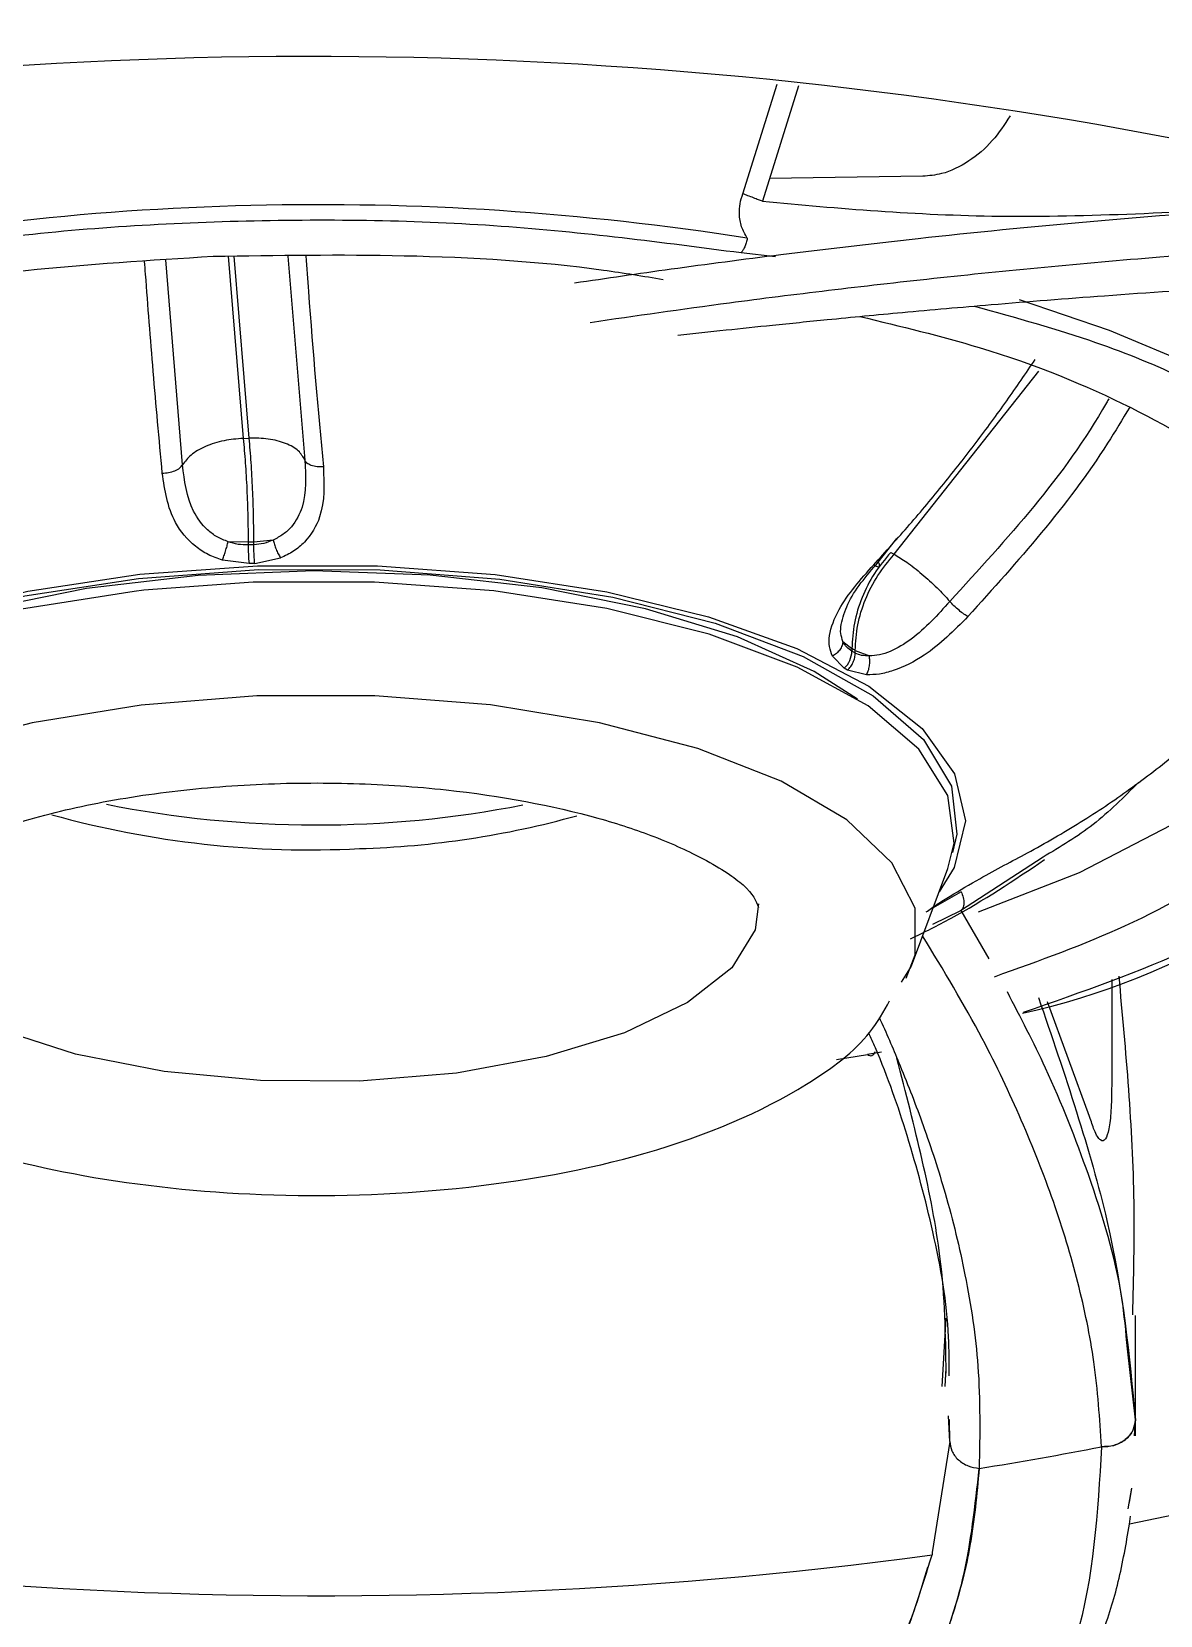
# Model space of a CAD drawing. Extents: x 956 to 1028, y 499 to 635.
# Drawn here: x 975.225 to 975.93, y 578.008 to 578.997 of the extents above; entities that cross this region are included whole.
import ezdxf

# ---------------------------------------------------------------- set-up
doc = ezdxf.new("R2010")
doc.units = 0
doc.header["$MEASUREMENT"] = 0
doc.layers.add('1', color=4, linetype='Continuous')

# ---------------------------------------------------------------- blocks, each defined once
blk = doc.blocks.new('2026 SX')
at = {"layer": '1', "color": 3}
for p, q in [((19.77258, 66.66874), (19.79412, 66.73728)), ((19.80733, 66.73617), (19.7848, 66.664)), ((19.88518, 66.67966), (19.78927, 66.67835)), ((19.42244, 66.49941), (19.41187, 66.62747)), ((19.45097, 66.62974), (19.46037, 66.5159)), ((19.4641, 66.51605), (19.45471, 66.62975)), ((19.48825, 66.62984), (19.49877, 66.50238)), ((19.77155, 66.63196), (19.79304, 66.62956)), ((19.8672, 66.4435), (19.95757, 66.5579)), ((19.46037, 66.5159), (19.4641, 66.51605)), ((19.46339, 66.45099), (19.45091, 66.45131)), ((19.46339, 66.45099), (19.46339, 66.44933)), ((19.47906, 66.45241), (19.46698, 66.45113)), ((19.46698, 66.44947), (19.46698, 66.45113)), ((19.85724, 66.43859), (19.86893, 66.4534)), ((19.46399, 66.43767), (19.44732, 66.43979)), ((19.46753, 66.43781), (19.48366, 66.4412)), ((19.86501, 66.4447), (19.8672, 66.4435)), ((19.46576, 66.43774), (19.46399, 66.43767)), ((19.46753, 66.43781), (19.46576, 66.43774)), ((19.46658, 66.42605), (19.39825, 66.421)), ((19.83519, 66.38903), (19.84072, 66.38462)), ((19.83599, 66.37224), (19.82859, 66.37981)), ((19.84072, 66.38462), (19.84072, 66.38296)), ((19.84283, 66.38347), (19.85167, 66.37999)), ((19.84283, 66.38181), (19.84283, 66.38347)), ((19.83806, 66.3711), (19.83599, 66.37224)), ((19.84987, 66.36815), (19.83806, 66.3711)), ((19.96022, 66.25428), (19.90873, 66.22066)), ((19.87808, 66.18632), (19.90076, 66.24713)), ((19.90901, 66.23267), (19.8916, 66.22256)), ((19.90873, 66.22066), (19.89116, 66.21215)), ((19.92661, 66.19078), (19.90898, 66.22097)), ((19.87167, 66.17611), (19.87802, 66.18616)), ((20.0032, 66.1779), (20.00314, 66.11151)), ((19.98934, 66.09215), (19.96307, 66.16393)), ((19.8592, 66.13244), (19.85043, 66.13097)), ((19.8311, 66.12777), (19.85043, 66.13097)), ((19.89945, 65.96617), (19.89697, 65.92356)), ((20.01809, 65.89279), (20.01809, 65.96801)), ((20.01809, 65.89279), (20.01809, 65.96801)), ((20.01796, 65.90267), (20.013, 65.94699)), ((19.89951, 65.93499), (19.8988, 65.92352)), ((19.90194, 65.88925), (19.90109, 65.90523)), ((19.90194, 65.88925), (19.90178, 65.90299)), ((20.01745, 65.8928), (20.01796, 65.90267)), ((20.01745, 65.8928), (20.01796, 65.90267)), ((19.90194, 65.88925), (19.89095, 65.81981)), ((19.90194, 65.88925), (19.89095, 65.81981)), ((20.01345, 65.84703), (20.01579, 65.86011)), ((20.01419, 65.85117), (20.01579, 65.8601)), ((20.01426, 65.83748), (20.01483, 65.84258)), ((19.89095, 65.81981), (19.89083, 65.81836))]:
    blk.add_line(p, q, dxfattribs=at)
at = {"layer": '1', "color": 3, "flags": 128}
for points in [[(19.94528, 66.6026), (20.00158, 66.58356), (20.05637, 66.56057), (20.1043, 66.53533), (20.14478, 66.50815), (20.1773, 66.47936), (20.20146, 66.44933), (20.21696, 66.41842)], [(19.11637, 66.23252), (19.1067, 66.24846), (19.09997, 66.27779), (19.10705, 66.3071), (19.12772, 66.3354), (19.16126, 66.36173), (19.20654, 66.38518), (19.26201, 66.40497), (19.32578, 66.42041), (19.39569, 66.43098), (19.46934, 66.43632)], [(19.108, 66.2572), (19.1052, 66.27028), (19.10922, 66.3002), (19.12757, 66.32929), (19.1596, 66.35649), (19.20414, 66.38081), (19.25958, 66.40138), (19.32393, 66.41745), (19.39485, 66.42845), (19.46978, 66.43397)], [(19.84431, 66.35307), (19.81712, 66.37032), (19.76925, 66.39189), (19.71186, 66.40951), (19.64702, 66.42255), (19.57708, 66.43052), (19.50457, 66.43315), (19.4321, 66.43033), (19.3623, 66.42218), (19.29769, 66.40898), (19.2406, 66.3912), (19.19309, 66.36951), (19.16737, 66.35307)], [(19.46934, 66.43632), (19.54424, 66.43625), (19.61783, 66.43077), (19.68761, 66.42007), (19.75119, 66.40451), (19.80643, 66.38463), (19.85142, 66.36109), (19.88465, 66.3347), (19.90497, 66.30636), (19.91171, 66.27704), (19.90462, 66.24773), (19.89531, 66.23252)], [(19.46978, 66.43397), (19.54601, 66.43381), (19.6208, 66.42799), (19.69142, 66.41671), (19.75534, 66.40038), (19.81025, 66.37958), (19.85415, 66.35508), (19.88546, 66.32776), (19.90305, 66.29859), (19.90629, 66.26865), (19.90368, 66.2572)], [(19.39825, 66.421), (19.39212, 66.42031), (19.32176, 66.40913), (19.25806, 66.39292), (19.20332, 66.37226), (19.15951, 66.3479), (19.12821, 66.32073), (19.11057, 66.29171), (19.10721, 66.26191), (19.11091, 66.24713)], [(19.90076, 66.24713), (19.9046, 66.26295), (19.90073, 66.29274), (19.8826, 66.32171), (19.85085, 66.3488), (19.80663, 66.37305), (19.75154, 66.39356), (19.68756, 66.4096), (19.61702, 66.4206), (19.54246, 66.42615), (19.46658, 66.42605)], [(20.13811, 66.38042), (20.13761, 66.37881), (20.11863, 66.34215), (20.08597, 66.307), (20.04035, 66.27416), (19.98279, 66.24437), (19.91961, 66.21995)], [(19.46884, 66.35497), (19.39651, 66.3493), (19.32838, 66.3382), (19.26707, 66.32208), (19.21493, 66.30157), (19.17398, 66.27746), (19.14578, 66.25067), (19.13142, 66.22223), (19.13144, 66.19324), (19.13539, 66.18197)], [(19.8747, 66.17867), (19.88026, 66.19334), (19.88024, 66.22233), (19.86582, 66.25076), (19.83758, 66.27755), (19.79658, 66.30165), (19.74441, 66.32214), (19.68308, 66.33824), (19.61493, 66.34933), (19.54259, 66.35498), (19.46884, 66.35497)], [(19.78234, 66.22504), (19.78023, 66.20885), (19.76562, 66.18519), (19.73799, 66.1634), (19.69871, 66.14457), (19.64977, 66.12965), (19.59361, 66.11939), (19.53304, 66.1143), (19.47111, 66.11463), (19.41093, 66.12037), (19.3555, 66.13124), (19.30761, 66.14668), (19.26966, 66.16592), (19.24356, 66.18799), (19.2306, 66.2118), (19.22926, 66.22219)], [(20.69828, 66.17142), (20.66436, 66.12273), (20.61147, 66.07047), (20.54338, 66.021), (20.46103, 65.975), (20.36555, 65.9331), (20.25826, 65.89589), (20.14062, 65.86386), (20.01426, 65.83748)], [(20.69828, 66.17142), (20.66436, 66.12273), (20.61147, 66.07047), (20.54338, 66.021), (20.46103, 65.975), (20.36555, 65.9331), (20.25826, 65.89589), (20.14062, 65.86386), (20.01426, 65.83748)]]:
    blk.add_lwpolyline(points, dxfattribs=at)
at = {"layer": '1', "color": 3}
for centre, radius, start, end in [((19.50226, 63.89727), 2.85724, 75.60658, 97.67123), ((19.50723, 64.93222), 1.72968, 81.08197, 101.70567), ((19.50551, 65.41317), 1.03868, 92.12583, 92.32416), ((19.50551, 65.4115), 1.03868, 92.12583, 92.32416), ((19.57652, 66.44931), 0.11314, 179.99031, 185.90575), ((19.82553, 66.38327), 0.0152, 313.48419, 358.845), ((19.69341, 66.1134), 0.30865, 61.04573, 61.49113), ((19.69341, 66.11174), 0.30865, 61.04573, 61.49113), ((19.84641, 66.61348), 0.46772, 282.47334, 319.17041), ((19.50166, 66.86047), 0.60165, 254.47454, 272.97686), ((19.50587, 66.94545), 0.67108, 258.73657, 281.09951), ((19.51722, 66.82473), 0.56531, 271.59009, 285.56558), ((19.57041, 68.06937), 2.22468, 279.0498, 281.0491), ((19.50921, 68.65747), 2.86465, 255.8846, 277.65545)]:
    blk.add_arc(centre, radius, start, end, dxfattribs=at)
for points, knots in [([(21.80683, 65.11313), (21.77077, 65.09973), (21.69587, 65.07187), (21.57266, 65.03152), (21.43542, 64.99096), (21.30073, 64.95576), (21.17376, 64.92603), (21.05696, 64.90115), (20.93664, 64.87804), (20.81808, 64.85763), (20.66944, 64.83467), (20.49209, 64.81139), (20.28386, 64.78996), (20.07733, 64.77394), (19.86861, 64.76282), (19.65379, 64.75665), (19.44336, 64.75575), (19.2342, 64.75971), (19.02312, 64.76863), (18.82163, 64.78228), (18.62431, 64.80033), (18.42581, 64.82321), (18.26796, 64.84601), (18.15473, 64.86469), (18.08967, 64.87603), (18.01611, 64.88968), (17.93135, 64.9065), (17.84617, 64.92477), (17.77059, 64.94221), (17.7167, 64.95533), (17.66979, 64.96717), (17.6235, 64.97928), (17.57184, 64.99341), (17.5223, 65.00754), (17.47484, 65.02164), (17.42942, 65.03567), (17.33769, 65.06508), (17.2308, 65.10284), (17.11246, 65.15008), (17.02456, 65.18833), (16.94227, 65.22733), (16.86549, 65.26694), (16.77528, 65.31764), (16.67563, 65.38086), (16.57236, 65.45812), (16.48399, 65.53733), (16.4098, 65.61857), (16.34942, 65.70204), (16.30792, 65.77915), (16.28087, 65.84916), (16.26436, 65.91173), (16.25531, 65.9769), (16.25467, 66.03699), (16.26016, 66.09203), (16.26985, 66.14219), (16.28536, 66.19514), (16.30573, 66.24619), (16.32575, 66.28634), (16.3433, 66.31744), (16.36069, 66.34575), (16.39097, 66.39019), (16.44122, 66.45354), (16.5076, 66.52235), (16.57713, 66.58387), (16.63702, 66.63139), (16.69435, 66.6729), (16.74772, 66.70864), (16.80187, 66.74261), (16.8918, 66.79546), (17.02492, 66.86454), (17.20574, 66.94384), (17.39536, 67.01471), (17.59495, 67.07831), (17.80261, 67.13452), (18.01664, 67.18335), (18.25955, 67.22943), (18.53441, 67.27031), (18.84309, 67.30277), (19.15938, 67.3229), (19.48042, 67.33036), (19.80252, 67.32492), (20.12196, 67.30656), (20.43501, 67.27553), (20.73491, 67.23269), (21.02092, 67.17868), (21.29244, 67.11391), (21.55156, 67.0374), (21.74749, 66.96648), (21.89081, 66.90659), (21.99094, 66.86081), (22.09191, 66.80995), (22.19236, 66.75371), (22.29076, 66.69183), (22.3854, 66.6241), (22.45928, 66.56284), (22.5137, 66.51163), (22.55036, 66.47381), (22.58095, 66.4393), (22.61257, 66.40044), (22.64118, 66.361), (22.66684, 66.32048), (22.68618, 66.28603), (22.70256, 66.25284), (22.7164, 66.22052), (22.72789, 66.1891), (22.73719, 66.15862), (22.74448, 66.1291), (22.74993, 66.10058), (22.75512, 66.06278), (22.75774, 66.0157), (22.75473, 65.95947), (22.74587, 65.90449), (22.73151, 65.85088), (22.70276, 65.77388), (22.64865, 65.67647), (22.56721, 65.57694), (22.48611, 65.49837), (22.41288, 65.43721), (22.33188, 65.37809), (22.21397, 65.30248), (22.04657, 65.21104), (21.88799, 65.14628), (21.80683, 65.11313)], [0, 0, 0, 0, 0.00738, 0.015333, 0.023852, 0.032926, 0.039388, 0.045828, 0.052666, 0.059272, 0.065027, 0.076337, 0.086929, 0.096819, 0.107388, 0.117956, 0.128524, 0.138354, 0.148776, 0.159785, 0.168486, 0.178683, 0.190359, 0.193372, 0.196892, 0.200917, 0.205447, 0.210993, 0.215334, 0.218476, 0.220421, 0.223628, 0.226749, 0.229784, 0.232734, 0.2356, 0.23838, 0.250348, 0.256954, 0.263441, 0.269812, 0.276066, 0.282204, 0.293088, 0.303969, 0.314849, 0.32533, 0.336044, 0.346991, 0.354424, 0.362135, 0.370121, 0.378383, 0.384155, 0.390289, 0.396783, 0.403637, 0.409162, 0.411722, 0.415266, 0.419792, 0.428516, 0.439482, 0.446649, 0.453111, 0.45887, 0.463927, 0.468285, 0.473554, 0.487241, 0.500072, 0.512722, 0.525167, 0.53741, 0.549452, 0.561296, 0.576868, 0.592496, 0.608183, 0.623938, 0.639768, 0.655576, 0.671367, 0.687146, 0.70232, 0.717754, 0.733457, 0.749437, 0.756343, 0.763741, 0.771637, 0.780035, 0.78894, 0.798358, 0.808297, 0.8137, 0.818626, 0.823074, 0.82704, 0.833516, 0.838041, 0.842279, 0.846394, 0.850385, 0.854251, 0.857991, 0.861606, 0.865093, 0.868454, 0.875461, 0.882336, 0.88908, 0.895689, 0.902164, 0.917749, 0.932467, 0.940916, 0.94933, 0.957708, 0.96605, 0.982625, 1, 1, 1, 1]), ([(17.56938, 66.25956), (17.56836, 66.26713), (17.56475, 66.29376), (17.57053, 66.33781), (17.58631, 66.39173), (17.61242, 66.44365), (17.64809, 66.49464), (17.69343, 66.54474), (17.74835, 66.59382), (17.81274, 66.64164), (17.88636, 66.68789), (17.96891, 66.73224), (18.05998, 66.77438), (18.15906, 66.814), (18.26556, 66.85081), (18.37879, 66.88453), (18.49796, 66.91493), (18.62213, 66.94179), (18.75012, 66.96491), (18.88022, 66.98412), (19.00915, 66.99919), (19.13009, 67.0099), (19.23675, 67.01675), (19.33684, 67.02113), (19.42449, 67.02336), (19.48278, 67.0236), (19.50584, 67.0237)], [0, 0, 0, 0, 0.020636, 0.072639, 0.120463, 0.166843, 0.212316, 0.257351, 0.302238, 0.347124, 0.392081, 0.437148, 0.482325, 0.527593, 0.572921, 0.618264, 0.663565, 0.708738, 0.753646, 0.798032, 0.841332, 0.881938, 0.916261, 0.944394, 0.978, 1, 1, 1, 1]), ([(19.50584, 67.0237), (19.56008, 67.02322), (19.63589, 67.02255), (19.74687, 67.01809), (19.84016, 67.01283), (19.95002, 67.00413), (20.06334, 66.99242), (20.17937, 66.97739), (20.29577, 66.95902), (20.41093, 66.93735), (20.52353, 66.91247), (20.63243, 66.88452), (20.73671, 66.85367), (20.83556, 66.82013), (20.92829, 66.78413), (21.01433, 66.74592), (21.09323, 66.70577), (21.16461, 66.66395), (21.2282, 66.62072), (21.28383, 66.57634), (21.33146, 66.53102), (21.37084, 66.48487), (21.40224, 66.43879), (21.41595, 66.40826), (21.42268, 66.39327)], [0, 0, 0, 0, 0.058868, 0.082272, 0.121083, 0.161152, 0.203909, 0.248273, 0.293801, 0.340133, 0.387012, 0.434241, 0.481672, 0.529186, 0.57669, 0.624114, 0.671405, 0.718537, 0.765513, 0.812383, 0.859262, 0.906348, 0.954008, 1, 1, 1, 1]), ([(19.41568, 66.99608), (19.38894, 66.97841), (19.34074, 66.94657), (19.29435, 66.91251), (19.26922, 66.89311), (19.25871, 66.88481), (19.24931, 66.87725), (19.24097, 66.87041), (19.23363, 66.86428), (19.20771, 66.84226), (19.16808, 66.80526), (19.12667, 66.75635), (19.09973, 66.71213), (19.09413, 66.68764), (19.09134, 66.6755)], [0, 0, 0, 0, 0.1437101, 0.258982, 0.2844726, 0.308009, 0.3295908, 0.3492179, 0.3668897, 0.3826057, 0.540573, 0.6961391, 0.8492892, 1, 1, 1, 1]), ([(19.09134, 66.6755), (19.09386, 66.68681), (19.09889, 66.70948), (19.11751, 66.74147), (19.13603, 66.76665), (19.15023, 66.78389), (19.16677, 66.80213), (19.18579, 66.82139), (19.20695, 66.84122), (19.2309, 66.86217), (19.25849, 66.88485), (19.28932, 66.9087), (19.32765, 66.93677), (19.36907, 66.96558), (19.40154, 66.98683), (19.41567, 66.99608)], [0, 0, 0, 0, 0.140841, 0.282354, 0.336179, 0.391545, 0.448504, 0.507112, 0.567425, 0.625585, 0.69059, 0.762661, 0.827563, 0.924957, 1, 1, 1, 1]), ([(19.93961, 66.71735), (19.9361, 66.71196), (19.92879, 66.70075), (19.91365, 66.68815), (19.89846, 66.68076), (19.88904, 66.67998), (19.88518, 66.67966)], [0, 0, 0, 0, 0.246514, 0.513279, 0.800373, 1, 1, 1, 1]), ([(19.77536, 66.64099), (19.77404, 66.64331), (19.77141, 66.64794), (19.77024, 66.65552), (19.77059, 66.66257), (19.77192, 66.66667), (19.77258, 66.66874)], [0, 0, 0, 0, 0.2823126, 0.5632535, 0.7805056, 1, 1, 1, 1]), ([(19.7848, 66.664), (19.78402, 66.66431), (19.78243, 66.66492), (19.77925, 66.66616), (19.77583, 66.66748), (19.77365, 66.66833), (19.77258, 66.66874)], [0, 0, 0, 0, 0.243718, 0.499518, 0.755577, 1, 1, 1, 1]), ([(19.66736, 66.61308), (19.68728, 66.61599), (19.72838, 66.62199), (19.7997, 66.63133), (19.88599, 66.64148), (19.98866, 66.65193), (20.06729, 66.65774), (20.10696, 66.66068)], [0, 0, 0, 0, 0.159749, 0.329609, 0.529308, 0.76251, 1, 1, 1, 1]), ([(19.7848, 66.664), (19.83251, 66.65968), (19.92896, 66.65095), (20.04721, 66.65741), (20.10696, 66.66068)], [0, 0, 0, 0, 0.49469, 1, 1, 1, 1]), ([(19.16125, 66.61711), (19.20833, 66.62594), (19.30368, 66.64381), (19.46178, 66.65386), (19.62183, 66.65155), (19.72206, 66.63844), (19.77155, 66.63196)], [0, 0, 0, 0, 0.246857, 0.5, 0.753143, 1, 1, 1, 1]), ([(19.16958, 66.59298), (19.18178, 66.59625), (19.22889, 66.60886), (19.32132, 66.62216), (19.40227, 66.62724), (19.44156, 66.62971)], [0, 0, 0, 0, 0.152443, 0.588545, 1, 1, 1, 1]), ([(19.40975, 66.4942), (19.40877, 66.50482), (19.40684, 66.52561), (19.40412, 66.55716), (19.40162, 66.58798), (19.39983, 66.61098), (19.3989, 66.62381), (19.39871, 66.62647)], [0, 0, 0, 0, 0.251072, 0.491799, 0.722181, 0.942219, 1, 1, 1, 1]), ([(19.44156, 66.62971), (19.48132, 66.63031), (19.56322, 66.63154), (19.65921, 66.62577), (19.71048, 66.61726), (19.72284, 66.6152)], [0, 0, 0, 0, 0.4172253, 0.8594422, 1, 1, 1, 1]), ([(19.49954, 66.62987), (19.50005, 66.62246), (19.50325, 66.57602), (19.50715, 66.53369), (19.51043, 66.49811)], [0, 0, 0, 0, 0.15971, 1, 1, 1, 1]), ([(20.11515, 66.63508), (20.08761, 66.63315), (20.03464, 66.62942), (19.96048, 66.62279), (19.89133, 66.61579), (19.82583, 66.60829), (19.75278, 66.59916), (19.70561, 66.59232), (19.67718, 66.58819)], [0, 0, 0, 0, 0.1639456, 0.3152783, 0.4676457, 0.6197227, 0.7707775, 1, 1, 1, 1]), ([(19.73192, 66.58031), (19.7419, 66.58142), (19.76114, 66.58357), (19.79248, 66.58683), (19.82895, 66.59051), (19.87425, 66.59483), (19.93163, 66.59989), (20.00125, 66.60537), (20.0857, 66.61113), (20.14926, 66.6142), (20.18321, 66.61583)], [0, 0, 0, 0, 0.077905, 0.150178, 0.233656, 0.344485, 0.470875, 0.625514, 0.799986, 1, 1, 1, 1]), ([(19.91716, 66.59854), (19.94324, 66.59133), (20.01301, 66.57203), (20.09988, 66.52879), (20.17527, 66.47334), (20.19644, 66.43264), (20.20689, 66.41254)], [0, 0, 0, 0, 0.1671, 0.44705, 0.727001, 1, 1, 1, 1]), ([(19.84571, 66.59206), (19.87118, 66.58593), (19.93505, 66.57059), (20.01786, 66.5363), (20.08921, 66.49303), (20.13166, 66.45403), (20.14188, 66.42972), (20.14521, 66.4218)], [0, 0, 0, 0, 0.164397, 0.412078, 0.654613, 0.887467, 1, 1, 1, 1]), ([(19.85437, 66.4369), (19.8619, 66.44521), (19.87683, 66.46169), (19.89815, 66.48724), (19.91838, 66.51306), (19.93748, 66.53895), (19.94944, 66.55653), (19.95532, 66.56518)], [0, 0, 0, 0, 0.207919, 0.412114, 0.612629, 0.809519, 1, 1, 1, 1]), ([(20.00127, 66.54055), (20.00083, 66.53977), (19.97411, 66.49262), (19.93772, 66.45302), (19.90194, 66.41408)], [0, 0, 0, 0, 0.016664, 1, 1, 1, 1]), ([(20.01439, 66.53535), (20.00986, 66.52781), (19.98119, 66.47999), (19.94435, 66.43906), (19.91332, 66.40459)], [0, 0, 0, 0, 0.157756, 1, 1, 1, 1]), ([(19.46037, 66.5159), (19.45631, 66.51555), (19.44795, 66.51482), (19.43641, 66.51105), (19.42711, 66.50576), (19.42396, 66.50149), (19.42244, 66.49941)], [0, 0, 0, 0, 0.242922, 0.500087, 0.757204, 1, 1, 1, 1]), ([(19.46037, 66.5159), (19.46081, 66.5109), (19.4617, 66.5009), (19.46265, 66.48409), (19.46328, 66.46702), (19.46335, 66.45634), (19.46339, 66.45099)], [0, 0, 0, 0, 0.25, 0.5, 0.75, 1, 1, 1, 1]), ([(19.49877, 66.50238), (19.49768, 66.50435), (19.49544, 66.50842), (19.48722, 66.51303), (19.4764, 66.51593), (19.46812, 66.51601), (19.4641, 66.51605)], [0, 0, 0, 0, 0.242796, 0.499913, 0.757078, 1, 1, 1, 1]), ([(19.46698, 66.45113), (19.46694, 66.45647), (19.46685, 66.46716), (19.46625, 66.48423), (19.46536, 66.50104), (19.46452, 66.51104), (19.4641, 66.51605)], [0, 0, 0, 0, 0.25, 0.5, 0.75, 1, 1, 1, 1]), ([(19.40975, 66.4942), (19.41109, 66.49427), (19.41385, 66.49443), (19.41774, 66.49561), (19.42088, 66.49732), (19.42193, 66.49873), (19.42244, 66.49941)], [0, 0, 0, 0, 0.242182, 0.499995, 0.757809, 1, 1, 1, 1]), ([(19.45091, 66.45131), (19.44857, 66.45224), (19.44387, 66.4541), (19.43582, 66.4601), (19.42525, 66.47483), (19.42358, 66.48944), (19.42244, 66.49941)], [0, 0, 0, 0, 0.117215, 0.235668, 0.477765, 1, 1, 1, 1]), ([(19.49877, 66.50238), (19.49942, 66.49238), (19.50037, 66.47775), (19.49245, 66.4623), (19.48554, 66.45572), (19.48121, 66.45351), (19.47906, 66.45241)], [0, 0, 0, 0, 0.522242, 0.76434, 0.882789, 1, 1, 1, 1]), ([(19.51043, 66.49811), (19.51093, 66.48742), (19.51171, 66.4706), (19.50147, 66.4532), (19.49203, 66.44513), (19.48643, 66.4425), (19.48366, 66.4412)], [0, 0, 0, 0, 0.47703, 0.750267, 0.876326, 1, 1, 1, 1]), ([(19.51043, 66.49811), (19.50909, 66.49808), (19.50635, 66.49803), (19.50268, 66.49891), (19.49988, 66.50039), (19.49913, 66.50173), (19.49877, 66.50238)], [0, 0, 0, 0, 0.242188, 0.4999996, 0.7578114, 1, 1, 1, 1]), ([(19.44732, 66.43979), (19.44431, 66.44086), (19.43824, 66.44304), (19.42729, 66.45032), (19.41372, 66.46679), (19.4113, 66.48355), (19.40975, 66.4942)], [0, 0, 0, 0, 0.123689, 0.24976, 0.523037, 1, 1, 1, 1]), ([(19.44732, 66.43979), (19.44765, 66.44065), (19.44832, 66.44238), (19.44932, 66.44544), (19.45022, 66.44852), (19.45068, 66.4504), (19.45091, 66.45131)], [0, 0, 0, 0, 0.253859, 0.511348, 0.762851, 1, 1, 1, 1]), ([(19.46339, 66.44933), (19.46129, 66.44935), (19.45703, 66.4494), (19.45297, 66.45067), (19.45091, 66.45131)], [0, 0, 0, 0, 0.493001, 1, 1, 1, 1]), ([(19.47906, 66.45241), (19.47712, 66.45161), (19.47329, 66.45004), (19.46906, 66.44966), (19.46698, 66.44947)], [0, 0, 0, 0, 0.506781, 1, 1, 1, 1]), ([(19.47906, 66.45241), (19.47928, 66.45151), (19.47975, 66.44967), (19.48085, 66.44667), (19.48218, 66.4437), (19.48317, 66.44203), (19.48366, 66.4412)], [0, 0, 0, 0, 0.23715, 0.488653, 0.746142, 1, 1, 1, 1]), ([(19.83396, 66.39961), (19.83513, 66.40385), (19.83882, 66.41725), (19.84976, 66.42992), (19.85724, 66.43859)], [0, 0, 0, 0, 0.316745, 1, 1, 1, 1]), ([(19.86501, 66.4447), (19.86146, 66.44041), (19.85435, 66.43181), (19.84674, 66.41652), (19.84167, 66.40046), (19.84104, 66.3899), (19.84072, 66.38462)], [0, 0, 0, 0, 0.25, 0.5, 0.75, 1, 1, 1, 1]), ([(19.84283, 66.38347), (19.84314, 66.38875), (19.84377, 66.39931), (19.84885, 66.41536), (19.85649, 66.43064), (19.86363, 66.43922), (19.8672, 66.4435)], [0, 0, 0, 0, 0.25, 0.5, 0.75, 1, 1, 1, 1]), ([(19.85437, 66.4369), (19.85513, 66.4365), (19.85669, 66.43568), (19.85798, 66.43568), (19.85829, 66.43661), (19.85758, 66.43794), (19.85724, 66.43859)], [0, 0, 0, 0, 0.242182, 0.499995, 0.757809, 1, 1, 1, 1]), ([(19.8672, 66.4435), (19.86974, 66.44198), (19.87497, 66.43883), (19.8845, 66.43131), (19.89406, 66.42266), (19.89937, 66.41689), (19.90194, 66.41408)], [0, 0, 0, 0, 0.242859, 0.5, 0.757141, 1, 1, 1, 1]), ([(19.82859, 66.37981), (19.82786, 66.38174), (19.82639, 66.38563), (19.82665, 66.39534), (19.83343, 66.41334), (19.84623, 66.42775), (19.85437, 66.4369)], [0, 0, 0, 0, 0.123898, 0.249753, 0.523032, 1, 1, 1, 1]), ([(19.90194, 66.41408), (19.8944, 66.40565), (19.88337, 66.3933), (19.86698, 66.38337), (19.85792, 66.38042), (19.85375, 66.38013), (19.85167, 66.37999)], [0, 0, 0, 0, 0.5222153, 0.7643337, 0.8827852, 1, 1, 1, 1]), ([(19.91332, 66.40459), (19.91252, 66.40504), (19.91086, 66.40599), (19.90772, 66.40841), (19.90455, 66.41125), (19.90279, 66.41316), (19.90194, 66.41408)], [0, 0, 0, 0, 0.2421878, 0.4999995, 0.7578114, 1, 1, 1, 1]), ([(19.83519, 66.38903), (19.83461, 66.39061), (19.83345, 66.39378), (19.83379, 66.39766), (19.83396, 66.39961)], [0, 0, 0, 0, 0.497377, 1, 1, 1, 1]), ([(19.91332, 66.40459), (19.90469, 66.39587), (19.89095, 66.382), (19.87022, 66.37155), (19.85789, 66.36836), (19.85253, 66.36822), (19.84987, 66.36815)], [0, 0, 0, 0, 0.471205, 0.750514, 0.876199, 1, 1, 1, 1]), ([(19.83519, 66.38903), (19.83505, 66.38817), (19.83476, 66.38641), (19.83332, 66.38384), (19.83126, 66.38151), (19.82947, 66.38037), (19.82859, 66.37981)], [0, 0, 0, 0, 0.245408, 0.500001, 0.754594, 1, 1, 1, 1]), ([(19.84072, 66.38296), (19.83956, 66.38372), (19.83722, 66.38527), (19.83587, 66.38777), (19.83519, 66.38903)], [0, 0, 0, 0, 0.493006, 1, 1, 1, 1]), ([(19.85167, 66.37999), (19.85001, 66.38001), (19.84674, 66.38005), (19.84412, 66.38123), (19.84283, 66.38181)], [0, 0, 0, 0, 0.506993, 1, 1, 1, 1]), ([(19.84987, 66.36815), (19.85029, 66.36896), (19.85112, 66.37063), (19.85183, 66.37369), (19.85208, 66.37692), (19.85181, 66.37898), (19.85167, 66.37999)], [0, 0, 0, 0, 0.245407, 0.499999, 0.754592, 1, 1, 1, 1]), ([(20.15655, 66.38038), (20.15741, 66.37103), (20.15978, 66.34507), (20.13724, 66.30226), (20.08887, 66.25427), (20.01951, 66.21167), (19.95798, 66.18955), (19.92967, 66.17938)], [0, 0, 0, 0, 0.123071, 0.341665, 0.569347, 0.801861, 1, 1, 1, 1]), ([(19.95046, 66.25689), (19.96158, 66.26313), (19.98361, 66.27548), (20.01455, 66.29644), (20.04353, 66.31867), (20.07031, 66.34236), (20.0895, 66.36093), (20.09927, 66.37204), (20.10132, 66.37437)], [0, 0, 0, 0, 0.198296, 0.392541, 0.582791, 0.76912, 0.951618, 1, 1, 1, 1]), ([(20.20921, 66.35606), (20.20581, 66.34027), (20.19793, 66.30354), (20.14396, 66.24917), (20.06111, 66.19677), (19.9845, 66.16999), (19.94786, 66.15718)], [0, 0, 0, 0, 0.20549, 0.477886, 0.750282, 1, 1, 1, 1]), ([(19.22926, 66.22296), (19.22929, 66.22496), (19.22933, 66.22859), (19.26118, 66.25357), (19.30373, 66.27149), (19.35126, 66.28518), (19.40753, 66.29514), (19.46787, 66.3005), (19.52883, 66.30103), (19.60352, 66.29593), (19.66851, 66.28378), (19.72016, 66.26667), (19.75357, 66.25103), (19.77799, 66.2344), (19.78083, 66.227), (19.78241, 66.22285)], [0, 0, 0, 0, 0.110634, 0.199905, 0.260511, 0.32777, 0.39453, 0.460518, 0.525546, 0.588451, 0.702402, 0.753802, 0.812946, 0.895392, 1, 1, 1, 1]), ([(20.01989, 66.301), (20.01078, 66.2918), (19.99289, 66.27375), (19.97098, 66.26068), (19.96022, 66.25428)], [0, 0, 0, 0, 0.509368, 1, 1, 1, 1]), ([(19.87745, 66.20323), (19.88595, 66.20742), (19.91508, 66.22178), (19.94209, 66.23989), (19.96121, 66.2527)], [0, 0, 0, 0, 0.29199, 1, 1, 1, 1]), ([(19.88711, 66.22002), (19.88939, 66.2216), (19.89398, 66.22477), (19.90525, 66.23192), (19.92562, 66.24377), (19.94084, 66.25181), (19.95046, 66.25689)], [0, 0, 0, 0, 0.123611, 0.24939, 0.525922, 1, 1, 1, 1]), ([(19.90901, 66.23267), (19.9095, 66.23145), (19.9105, 66.22891), (19.91088, 66.22526), (19.91035, 66.22225), (19.90926, 66.22118), (19.90873, 66.22066)], [0, 0, 0, 0, 0.242189, 0.500001, 0.757813, 1, 1, 1, 1]), ([(19.99677, 65.88593), (19.99564, 65.90352), (19.99346, 65.93734), (19.98272, 65.98852), (19.96757, 66.03892), (19.94731, 66.08979), (19.92134, 66.14512), (19.89797, 66.18368), (19.88499, 66.20511)], [0, 0, 0, 0, 0.170815, 0.328488, 0.48724, 0.645689, 0.803073, 1, 1, 1, 1]), ([(19.13363, 66.18624), (19.14066, 66.17258), (19.15387, 66.14693), (19.19898, 66.10936), (19.26472, 66.07746), (19.36062, 66.05276), (19.47349, 66.04078), (19.59715, 66.04461), (19.71901, 66.06697), (19.80231, 66.10278), (19.84955, 66.13806), (19.86061, 66.15784), (19.86432, 66.16446)], [0, 0, 0, 0, 0.078748, 0.1478, 0.260162, 0.369421, 0.486785, 0.611377, 0.742524, 0.883591, 0.961035, 1, 1, 1, 1]), ([(20.01628, 65.96839), (20.01685, 65.99175), (20.01857, 66.0621), (20.01207, 66.13277), (20.00773, 66.17998)], [0, 0, 0, 0, 0.33193, 1, 1, 1, 1]), ([(20.013, 65.94699), (20.01204, 65.9577), (20.00884, 65.9934), (19.99088, 66.05212), (19.96605, 66.11589), (19.94617, 66.15418), (19.93792, 66.17006)], [0, 0, 0, 0, 0.148288, 0.49413, 0.790286, 1, 1, 1, 1]), ([(19.95741, 66.16659), (19.97374, 66.11867), (20.00673, 66.0218), (20.01419, 65.94266), (20.01796, 65.90267)], [0, 0, 0, 0, 0.494692, 1, 1, 1, 1]), ([(19.85777, 66.15409), (19.85806, 66.15347), (19.86281, 66.1434), (19.87234, 66.1209), (19.88637, 66.08489), (19.90052, 66.04123), (19.91274, 65.99099), (19.9214, 65.93335), (19.92071, 65.89361), (19.92033, 65.87239)], [0, 0, 0, 0, 0.006365, 0.10397, 0.233554, 0.381333, 0.562141, 0.766138, 1, 1, 1, 1]), ([(19.90148, 65.93014), (19.90153, 65.93823), (19.9017, 65.9677), (19.89281, 66.01786), (19.87663, 66.07822), (19.86235, 66.11979), (19.85271, 66.14133), (19.85133, 66.14443)], [0, 0, 0, 0, 0.117321, 0.427058, 0.706177, 0.95777, 1, 1, 1, 1]), ([(19.89967, 65.93194), (19.89934, 65.9555), (19.8985, 66.01413), (19.87996, 66.08578), (19.86887, 66.12865)], [0, 0, 0, 0, 0.401684, 1, 1, 1, 1]), ([(20.00314, 66.11151), (20.00305, 66.10605), (20.00286, 66.09512), (20.00145, 66.08364), (19.99924, 66.07704), (19.99612, 66.07656), (19.99265, 66.08198), (19.9903, 66.08919), (19.98934, 66.09215)], [0, 0, 0, 0, 0.161416, 0.322613, 0.489718, 0.670379, 0.864807, 1, 1, 1, 1]), ([(17.25273, 66.10075), (17.26773, 66.0878), (17.3199, 66.04274), (17.41783, 65.97389), (17.54733, 65.89299), (17.68703, 65.81919), (17.83372, 65.75282), (17.98482, 65.69449), (18.13828, 65.64396), (18.29332, 65.60057), (18.44941, 65.56373), (18.60592, 65.53298), (18.76167, 65.508), (18.9139, 65.48863), (19.05676, 65.47479), (19.18175, 65.46598), (19.29658, 65.4604), (19.40152, 65.45726), (19.47305, 65.45689), (19.50584, 65.45671)], [0, 0, 0, 0, 0.02675, 0.093072, 0.162447, 0.234027, 0.3063, 0.37739, 0.446915, 0.514852, 0.581286, 0.646261, 0.709666, 0.770985, 0.828435, 0.878331, 0.917195, 0.962042, 1, 1, 1, 1]), ([(19.50584, 65.45671), (19.56608, 65.45726), (19.65099, 65.45803), (19.77633, 65.46317), (19.88354, 65.46939), (20.01057, 65.47982), (20.14287, 65.49403), (20.28003, 65.51258), (20.41984, 65.53569), (20.56101, 65.56365), (20.70257, 65.59674), (20.84382, 65.63533), (20.98421, 65.67985), (21.12318, 65.73086), (21.26003, 65.78889), (21.39341, 65.85442), (21.52179, 65.9271), (21.64219, 66.00783), (21.72128, 66.06537), (21.75804, 66.09847), (21.75947, 66.09976)], [0, 0, 0, 0, 0.069721, 0.098278, 0.145616, 0.194731, 0.247445, 0.302525, 0.359554, 0.418242, 0.478442, 0.540096, 0.603196, 0.667733, 0.733602, 0.800475, 0.867413, 0.933325, 0.997408, 1, 1, 1, 1]), ([(19.99677, 65.88593), (19.9994, 65.88603), (20.00344, 65.88618), (20.00841, 65.8882), (20.01183, 65.89038), (20.01459, 65.89314), (20.01724, 65.89716), (20.01768, 65.9005), (20.01796, 65.90267)], [0, 0, 0, 0, 0.241088, 0.371167, 0.503762, 0.635799, 0.764277, 1, 1, 1, 1]), ([(20.01796, 65.90267), (20.01767, 65.90048), (20.01722, 65.8971), (20.01453, 65.89307), (20.01175, 65.89031), (20.00831, 65.88815), (20.00337, 65.88617), (19.99937, 65.88602), (19.99677, 65.88593)], [0, 0, 0, 0, 0.238394, 0.367677, 0.499999, 0.632322, 0.761605, 1, 1, 1, 1]), ([(19.99677, 65.88593), (19.99435, 65.84491), (19.98951, 65.76288), (19.93034, 65.66145), (19.83851, 65.57572), (19.75276, 65.53367), (19.70987, 65.51264)], [0, 0, 0, 0, 0.249946, 0.499828, 0.749815, 1, 1, 1, 1]), ([(19.90194, 65.88925), (19.9022, 65.88724), (19.90275, 65.88306), (19.90696, 65.87757), (19.91311, 65.87357), (19.91798, 65.87277), (19.92033, 65.87239)], [0, 0, 0, 0, 0.240996, 0.5, 0.759004, 1, 1, 1, 1]), ([(19.90194, 65.88925), (19.9022, 65.88724), (19.90275, 65.88307), (19.90696, 65.87757), (19.91311, 65.87357), (19.91798, 65.87277), (19.92033, 65.87239)], [0, 0, 0, 0, 0.240961, 0.499951, 0.758968, 1, 1, 1, 1]), ([(19.92033, 65.87239), (19.91883, 65.85616), (19.91597, 65.8252), (19.9053, 65.78369), (19.8911, 65.74652), (19.8754, 65.71675), (19.85936, 65.69219), (19.84414, 65.67216), (19.82672, 65.65226), (19.80696, 65.63257), (19.78017, 65.60922), (19.74178, 65.58094), (19.6943, 65.55293), (19.64425, 65.52838), (19.61214, 65.51558), (19.596, 65.50915)], [0, 0, 0, 0, 0.097801, 0.186555, 0.267239, 0.348864, 0.398966, 0.450832, 0.504508, 0.560042, 0.617481, 0.712107, 0.829296, 0.914147, 1, 1, 1, 1]), ([(19.59601, 65.50915), (19.61359, 65.5162), (19.65178, 65.5315), (19.69992, 65.55608), (19.74225, 65.58176), (19.7754, 65.60551), (19.80324, 65.629), (19.82589, 65.65129), (19.84491, 65.67301), (19.86145, 65.6951), (19.87565, 65.71748), (19.89417, 65.75261), (19.91279, 65.80261), (19.91782, 65.84916), (19.92033, 65.87239)], [0, 0, 0, 0, 0.0937089, 0.2034843, 0.2814454, 0.3619645, 0.4325667, 0.4928805, 0.5514888, 0.6084488, 0.6638154, 0.7176418, 0.8591573, 1, 1, 1, 1]), ([(19.93708, 65.66668), (19.94151, 65.67192), (19.95331, 65.6859), (19.96911, 65.7099), (19.98493, 65.7386), (19.99777, 65.76906), (20.00811, 65.80188), (20.01218, 65.82543), (20.01426, 65.83748)], [0, 0, 0, 0, 0.104777, 0.279597, 0.451129, 0.62521, 0.808251, 1, 1, 1, 1]), ([(19.59601, 65.50915), (19.59589, 65.50915), (19.59573, 65.50915), (19.59554, 65.50918), (19.59543, 65.50921), (19.59534, 65.50925), (19.59526, 65.50933), (19.5952, 65.50952), (19.59543, 65.50988), (19.59719, 65.5115), (19.60222, 65.51433), (19.61033, 65.51887), (19.62087, 65.52451), (19.63692, 65.53323), (19.65931, 65.5458), (19.68894, 65.56375), (19.71222, 65.57948), (19.72932, 65.592), (19.73975, 65.59993), (19.75254, 65.61019), (19.76603, 65.62172), (19.77861, 65.63326), (19.7892, 65.64362), (19.81121, 65.66643), (19.84068, 65.70329), (19.87226, 65.75822), (19.88457, 65.79809), (19.89083, 65.81836)], [0, 0, 0, 0, 0.00042, 0.000604, 0.000787, 0.000979, 0.001193, 0.001711, 0.003214, 0.005424, 0.021726, 0.040756, 0.065684, 0.096463, 0.154492, 0.22514, 0.313815, 0.334127, 0.362716, 0.39949, 0.442313, 0.481177, 0.514855, 0.543414, 0.699345, 0.847104, 1, 1, 1, 1]), ([(19.596, 65.50915), (19.59594, 65.50915), (19.59582, 65.50915), (19.59566, 65.50916), (19.59552, 65.50918), (19.59541, 65.50921), (19.59533, 65.50926), (19.59524, 65.50933), (19.5952, 65.50953), (19.59544, 65.5099), (19.59727, 65.51155), (19.60166, 65.51401), (19.60794, 65.51755), (19.61489, 65.52131), (19.62316, 65.52576), (19.63537, 65.53239), (19.65193, 65.54163), (19.67301, 65.55402), (19.6961, 65.56855), (19.71766, 65.58333), (19.73786, 65.59835), (19.75687, 65.61365), (19.77728, 65.63174), (19.80536, 65.65965), (19.82874, 65.68812), (19.85419, 65.72651), (19.87378, 65.76291), (19.88383, 65.79607), (19.88827, 65.81073)], [0, 0, 0, 0, 0.00023, 0.000434, 0.000625, 0.000813, 0.001013, 0.001236, 0.001776, 0.003348, 0.005659, 0.022688, 0.03659, 0.053538, 0.073517, 0.096501, 0.14166, 0.193644, 0.25228, 0.317374, 0.364514, 0.419357, 0.4817, 0.551319, 0.695492, 0.745452, 0.887495, 1, 1, 1, 1])]:
    blk.add_open_spline(points, degree=3, knots=knots, dxfattribs=at)
for points in [[(19.77536, 66.64099), (19.77515, 66.64001), (19.77471, 66.63804), (19.77377, 66.63545), (19.7727, 66.63329), (19.77193, 66.63241), (19.77155, 66.63196)], [(19.46753, 66.43781), (19.46745, 66.43868), (19.46729, 66.44041), (19.46712, 66.44344), (19.467, 66.44655), (19.46699, 66.4485), (19.46698, 66.44947)], [(19.83806, 66.3711), (19.83875, 66.37183), (19.84013, 66.37329), (19.84163, 66.37602), (19.84264, 66.37892), (19.84276, 66.38085), (19.84283, 66.38181)], [(19.85043, 66.13097), (19.85093, 66.13069), (19.85192, 66.13013), (19.8533, 66.13027), (19.85452, 66.13109), (19.85509, 66.13223), (19.85538, 66.1328)]]:
    blk.add_open_spline(points, degree=3, dxfattribs=at)

msp = doc.modelspace()

# ---------------------------------------------------------------- block references
at = {"layer": '1'}
msp.add_blockref('2026 SX', (955.89641, 512.22734), dxfattribs=at)

doc.saveas('drawing.dxf')
